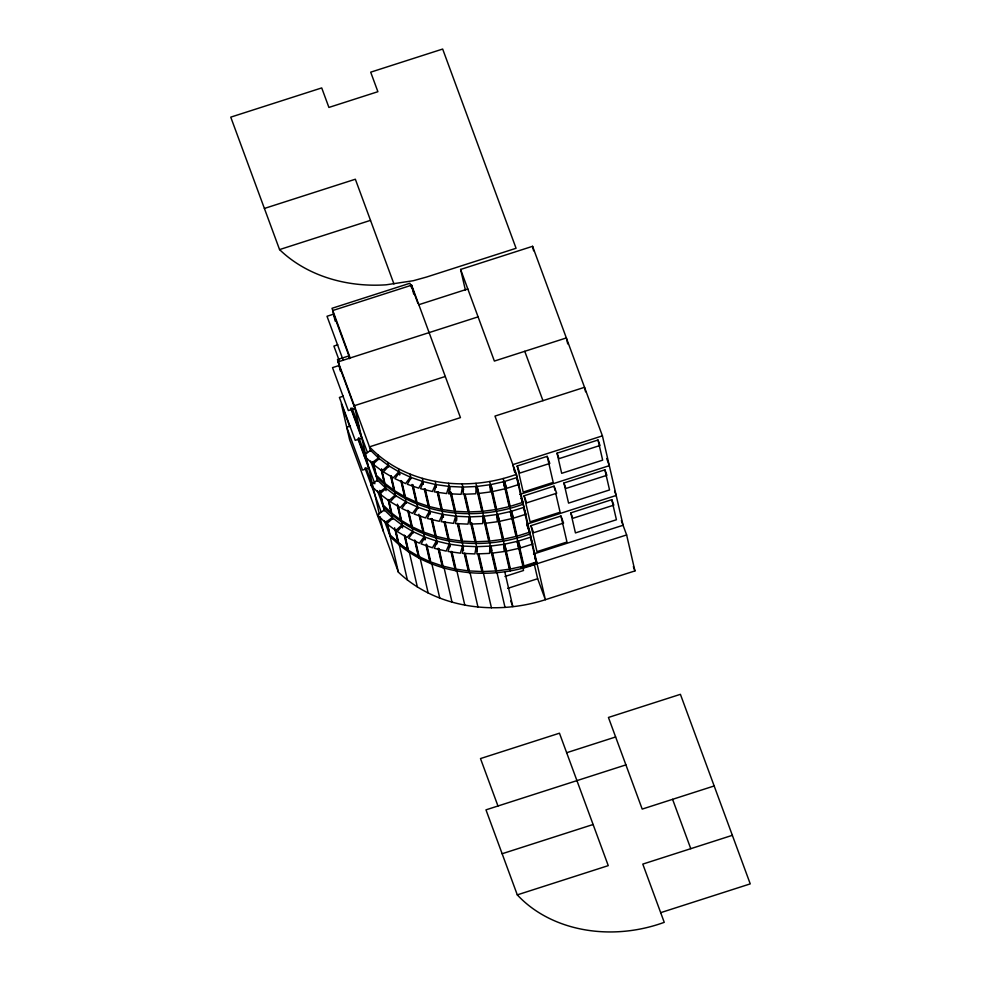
<?xml version="1.0" encoding="UTF-8"?>
<svg xmlns="http://www.w3.org/2000/svg" width="981" height="981" viewBox="0 0 981 981"><rect width="100%" height="100%" fill="white"/><g stroke="black" fill="none" stroke-linecap="round" stroke-linejoin="round"><path stroke-width="1.47" d="M476.141 486.515L475.81 493.774L463.106 494.326L463.437 487.067L476.141 486.515L481.879 511.383L469.176 511.923L465.129 494.375M483.02 516.325L482.689 523.584L469.985 524.136L470.316 516.864L483.02 516.325L488.759 541.181L476.055 541.733L471.665 522.714M489.899 546.123L489.568 553.382L476.864 553.934L477.195 546.675L489.899 546.123L495.638 570.979L482.934 571.531L478.887 553.983M462.382 487.067L461.119 494.326L448.55 493.75L449.813 486.49L462.382 487.067L463.4 491.456M469.261 516.864L467.998 524.124L455.429 523.547L456.692 516.288L469.261 516.864L475 541.733L462.431 541.144L458.385 523.596M476.141 546.675L474.89 553.934L462.309 553.345L463.572 546.086L476.141 546.675L477.158 551.052M448.783 486.392L446.6 493.566L434.301 491.861L436.471 484.675L448.783 486.392L454.522 511.248L442.21 509.544L438.164 491.996M455.662 516.19L453.48 523.364L441.18 521.659L443.351 514.485L455.662 516.19L456.668 520.58M462.541 545.988L460.359 553.161L448.059 551.457L450.23 544.283L462.541 545.988L463.547 550.378M435.466 484.491L432.4 491.506L420.506 488.685L423.571 481.671L435.466 484.491L436.14 487.422M442.345 514.289L439.28 521.303L427.385 518.483L430.451 511.481L442.345 514.289L443.02 517.22M449.224 544.099L446.159 551.101L434.264 548.293L437.33 541.279L449.224 544.099L449.899 547.018M422.603 481.401L418.679 488.158L407.323 484.271L411.26 477.514L422.603 481.401L423.277 484.32M429.482 511.199L425.558 517.956L414.215 514.069L418.139 507.312L429.482 511.199L430.156 514.118M436.361 540.997L432.437 547.766L421.094 543.879L425.018 537.11L436.361 540.997L437.036 543.928M424.099 536.742L419.365 543.18L408.685 538.262L413.43 531.825L424.099 536.742L424.773 539.673M398.813 471.775L393.32 477.808L383.436 471.922L388.942 465.877L398.813 471.775L399.488 474.694M401.916 524.958L395.723 530.525L386.759 523.731L392.952 518.152L401.916 524.958L402.59 527.876M385.374 487.753L378.556 492.793L370.61 485.166L377.415 480.126L385.374 487.753L386.048 490.684M264.404 208.45L355.355 179.229L393.945 283.95M279.56 249.591A138.701 113.06 -13 0 0 386.158 284.809L413.271 280.725L426.502 277.059L516.067 248.279L442.664 49.05L370.695 72.177L377.893 91.699L328.905 107.432L321.719 87.922L230.756 117.144L279.56 249.591L370.511 220.357M370.511 451.321L369.481 446.846L460.445 417.624L411.64 285.177L332.682 310.548L335.171 321.118M465.435 290.302L460.616 269.444L532.585 246.317L602.42 435.858L623.07 525.264L533.505 554.044M418.838 304.699L467.814 288.954M337.832 344.809L333.896 346.072L339.095 360.199M340.358 371.088L338.163 361.842L478.09 316.863M343.338 396.165L339.401 397.44L355.208 440.346L361.768 438.237L350.695 408.194M445.288 376.483L354.325 405.717L379.279 513.823M350.401 425.999L346.734 427.189L362.541 470.095L368.672 468.133L358.126 439.525M602.42 435.858L512.867 464.638L514.718 472.425M517.208 465.987L547.19 456.349L549.801 463.437L519.807 473.075L517.208 465.987L523.216 492.057L553.21 482.419L547.19 456.349M557.036 453.185L598.018 440.015L600.029 445.484L559.047 458.654L557.036 453.185L561.684 473.32L602.665 460.15L598.018 440.015M519.746 494.449L609.299 465.668L606.675 458.519M524.087 495.797L554.069 486.159L556.681 493.235L526.687 502.873L524.087 495.797L530.096 521.855L560.09 512.217L555.736 493.394M563.916 482.995L604.897 469.825L606.908 475.295L565.927 488.464L563.916 482.995L568.563 503.118L609.544 489.948L604.897 469.825M526.625 524.246L616.191 495.466L614.609 491.174M530.979 525.657L560.96 516.018L563.572 523.081L533.578 532.72L530.979 525.657L536.975 551.653L566.969 542.015L560.96 516.018M570.807 512.855L611.788 499.685L613.799 505.141L572.818 518.311L570.807 512.855L575.442 532.916L616.424 519.746L611.788 499.685M621.353 520.617L626.626 534.939L537.073 563.732C488.256 581.659 427.152 575.246 390.119 536.251L384.368 520.653M504.945 576.485L523.511 570.513L522.873 567.729M507.692 588.355L537.649 578.729L533.995 562.898M626.626 534.939L634.94 570.917L545.375 599.698C496.178 615.553 436.913 608.821 398.421 572.23L349.628 439.782L341.327 403.816L349.739 426.637M566.65 752.721L615.627 736.976M625.915 764.886L485.975 809.852L517.294 894.868A129.639 105.678 -13 0 0 664.247 922.336L642.788 864.102L732.353 835.322M502.137 853.74L593.1 824.506M714.168 785.965L642.199 809.092L608.441 717.454L680.409 694.327L750.244 883.881L660.679 912.661M517.294 894.868L608.257 865.634L559.464 733.199L480.494 758.571L497.968 806.002M338.163 361.842L369.481 446.846C406.502 485.84 467.618 492.254 516.435 474.326L494.976 416.091L584.529 387.311L585.571 391.775M504.455 481.499L516.656 477.637L519.096 484.418L506.895 488.268L504.455 481.499L510.194 506.368L522.395 502.505L516.656 477.637M511.334 511.297L523.535 507.447L525.975 514.216L513.774 518.078L511.334 511.297L517.073 536.166L529.274 532.303L523.535 507.447M518.213 541.107L530.414 537.245L532.855 544.014L520.653 547.876L518.213 541.107L523.952 565.963L536.153 562.101L530.414 537.245M490.917 484.565L503.425 481.781L509.164 506.637L496.656 509.421L490.917 484.565L492.45 491.579L504.957 488.796L503.425 481.781M497.796 514.363L510.304 511.579L516.043 536.435L503.535 539.219L497.796 514.363L499.329 521.377L511.837 518.593L510.304 511.579M504.675 544.161L517.183 541.377L522.922 566.245L510.414 569.029L504.675 544.161L506.208 551.175L518.716 548.391L517.183 541.377M520.837 567.974L537.073 563.732L535.013 558.128M477.195 486.429L489.862 484.749L495.601 509.605L482.934 511.285L477.195 486.429L477.796 493.602L490.475 491.922L489.862 484.749M484.074 516.227L496.742 514.547L502.48 539.415L489.813 541.083L484.074 516.227L484.675 523.4L497.355 521.733L496.742 514.547M503.633 544.345L504.234 551.53L491.555 553.21L490.954 546.025L503.633 544.345L509.372 569.213L496.693 570.893L492.646 553.333M390.119 536.251L406.563 549.311M633.358 566.626L634.94 570.917M524.761 351.308L542.959 400.665M672.586 799.319L690.771 848.688M460.616 269.444L494.375 361.069L566.344 337.942L567.729 343.902M513.701 467.998L516.962 476.864M521.352 498.14L522.75 501.929M521.218 498.446L523.314 504.124C474.497 522.064 413.393 515.638 376.361 476.656L370.61 461.045M522.444 502.873L523.842 506.662M527.3 525.411L529.63 531.739M527.055 525.399L530.194 533.922C481.377 551.862 420.273 545.448 383.24 506.454L377.489 490.856M529.323 532.671L530.721 536.46M535.111 557.735L536.509 561.537M537.649 578.729L545.375 599.698L516.435 474.326M412.535 288.794L417.943 303.485M411.873 288.549L409.923 283.251L331.983 308.304L350.156 357.979M510.733 600.948L512.818 606.601L504.847 572.058M349.702 357.955L333.565 314.165L327.016 316.274L343.142 360.064M349.408 358.703L348.439 356.054L337.452 359.586L338.923 363.559M352.007 407.888L359.377 427.912M351.296 408.623L367.47 452.535M358.887 437.685L366.256 457.71M358.175 438.421L374.877 483.756M366.011 467.729L372.339 484.896M364.981 468.011L381.241 512.143M532.585 246.317L533.615 250.78M554.069 486.159L555.074 490.5M503.216 478.507L523.854 567.901M489.666 481.524L510.304 570.917M490.954 546.025L491.971 550.415M497.06 572.904L505.031 607.447M475.932 483.339L496.57 572.745M483.13 571.837L491.432 607.803M462.186 483.927L463.559 489.887M464.589 494.363L470.439 519.697M471.125 522.677L477.318 549.495M478.348 553.958L482.824 573.333M464.074 494.375L468.121 511.923L455.552 511.346L451.162 492.339M477.833 553.983L481.892 571.531L469.31 570.942L465.264 553.394M411.64 285.177L413.712 294.116M469.997 572.512L477.968 607.043M448.562 483.302L449.936 489.261M450.622 492.241L456.815 519.059M457.845 523.535L463.351 547.373M464.724 553.333L469.2 572.708M457.342 523.498L461.401 541.046L449.09 539.342L445.043 521.794M464.221 553.309L468.28 570.856L455.981 569.139L451.922 551.592M456.815 570.635L464.798 605.167M435.233 481.45L436.263 485.914M437.636 491.886L443.486 517.208M444.516 521.684L450.021 545.522M451.407 551.481L455.871 570.856M437.158 491.8L441.205 509.347L429.31 506.539L425.264 488.992M444.037 521.61L448.084 539.158L436.189 536.337L432.143 518.79M450.917 551.408L454.963 568.955L443.069 566.135L439.022 548.587M444.05 567.656L452.02 602.199M422.345 478.397L423.375 482.873M424.761 488.832L430.254 512.671M431.64 518.63L437.146 542.468M438.519 548.428L442.983 567.803M424.295 488.71L428.341 506.257L416.999 502.37L412.94 484.822M431.174 518.508L435.221 536.055L423.878 532.168L420.162 516.08M438.053 548.318L442.1 565.865L430.757 561.966L426.71 544.418M431.799 563.609L439.77 598.152M410.058 474.191L411.088 478.654M412.461 484.614L417.967 508.452M419.684 515.908L425.19 539.746M426.22 544.222L430.696 563.585M412.032 484.455L416.079 502.002L405.411 497.085L401.695 480.997M418.912 514.252L422.958 531.8L412.29 526.883L408.574 510.794M426.122 545.522L429.837 561.61L419.169 556.681L415.454 540.605M419.88 557.098L428.182 593.076M398.494 468.857L399.868 474.816M401.241 480.776L406.404 503.13M408.121 510.586L413.283 532.928M415.012 540.384L419.132 558.263M400.837 480.543L404.552 496.631L394.681 490.745L391.296 476.116M407.716 510.353L411.431 526.429L401.56 520.543L398.188 505.914M414.595 540.151L418.311 556.239L408.439 550.341L405.067 535.724M409.384 552.487L417.366 587.03M387.802 462.48L388.832 466.944M390.892 475.883L395.711 496.742M397.428 504.197L402.59 526.552M404.65 535.491L408.439 551.874M390.512 475.589L393.896 490.218L384.932 483.412L381.56 468.795M397.403 505.387L400.775 520.016L391.811 513.222L388.77 500.052M404.282 535.197L407.655 549.814L398.691 543.02L395.65 529.85M399.108 544.075L407.409 580.053M378.09 455.11L379.12 459.586M381.535 470.009L385.999 489.384M388.415 499.82L392.878 519.182M395.294 529.617L398.727 544.516M381.192 469.654L384.221 482.811L376.275 475.184L373.246 462.026M388.071 499.452L391.112 512.622L383.166 504.994L379.782 490.365M394.607 527.79L397.992 542.419L390.046 534.792L387.005 521.634M372.915 461.757L377.391 481.119M379.794 491.555L384.27 510.929M386.686 521.352L398.421 572.23M379.954 516.705L383.264 531.089M399.672 472.229L394.926 478.667L405.594 483.584L410.34 477.146L399.672 472.229M406.551 502.027L401.805 508.465L412.486 513.382L417.219 506.944L406.551 502.027M395.821 495.687L390.328 501.72L400.199 507.618L405.693 501.573L395.821 495.687M402.7 525.485L397.207 531.518L407.078 537.416L412.572 531.371L402.7 525.485M379.193 458.556L373.001 464.123L381.965 470.929L388.157 465.35L379.193 458.556M386.073 488.354L379.88 493.934L388.844 500.727L395.036 495.147L386.073 488.354M370.536 450.328L363.73 455.368L371.676 462.995L378.482 457.955L370.536 450.328M384.307 509.936L377.489 514.976L385.435 522.591L392.253 517.551L384.307 509.936M339.07 365.521L332.522 367.63L348.329 410.549L354.889 408.439L339.07 365.521"/></g></svg>
